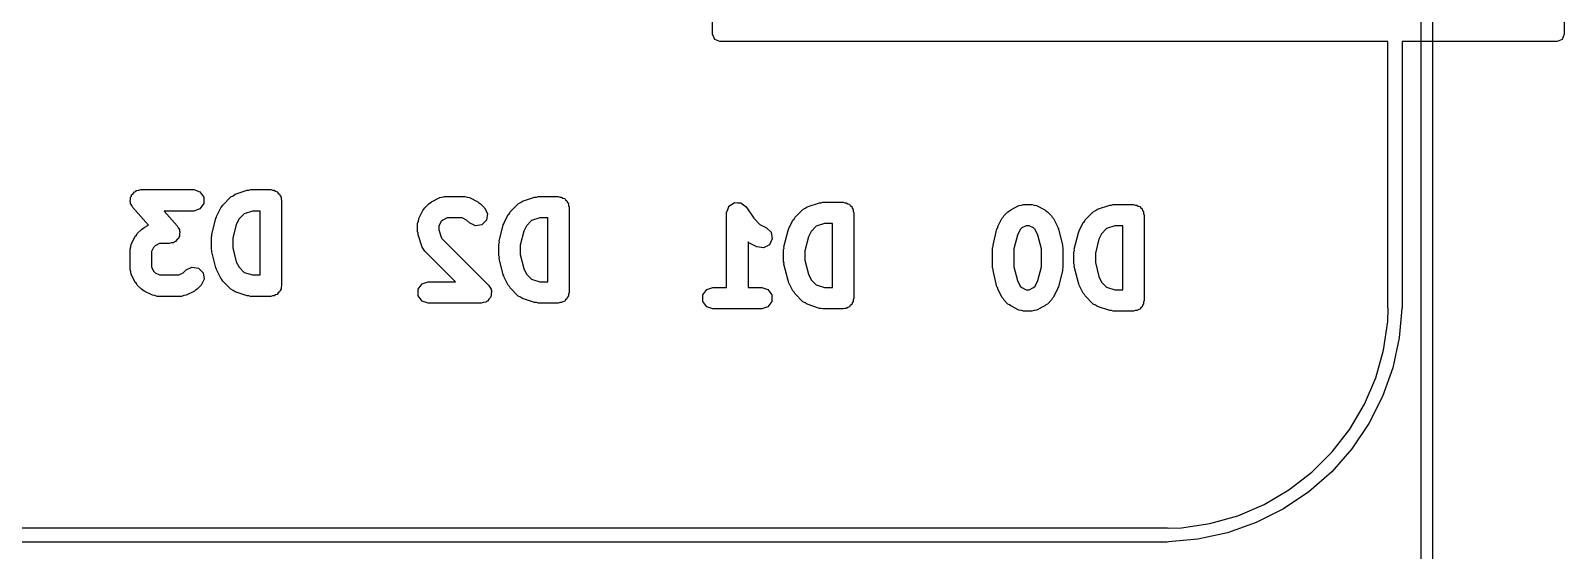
# Model space of a CAD drawing. Extents: x 111.8 to 137.6, y -130 to -95.3.
# Drawn here: x 124.13 to 137.59, y -118.32 to -113.76 of the extents above; entities that cross this region are included whole.
import ezdxf

# ---------------------------------------------------------------- set-up
doc = ezdxf.new("R2010")
doc.units = 0
doc.layers.add('BLACK', color=7, linetype='CONTINUOUS')

msp = doc.modelspace()

# ---------------------------------------------------------------- linework, layer by layer
at = {"layer": 'BLACK', "linetype": 'CONTINUOUS'}
for p, q in [((136.336, -129.053), (136.336, -96.3165)), ((136.436, -96.3066), (136.436, -129.063)), ((130.113, -113.788), (130.113, -104.788)), ((137.593, -104.788), (137.593, -113.788)), ((130.132, -113.833), (130.113, -113.788)), ((130.113, -113.788), (130.113, -113.788)), ((137.593, -113.788), (137.575, -113.833)), ((130.177, -113.851), (130.132, -113.833)), ((136.042, -113.851), (130.177, -113.851)), ((136.042, -116.188), (136.042, -113.851)), ((137.53, -113.851), (136.169, -113.851)), ((136.169, -113.851), (136.169, -116.188)), ((137.575, -113.833), (137.53, -113.851)), ((124.999, -115.256), (125.003, -115.237)), ((125.003, -115.266), (124.999, -115.256)), ((125.003, -115.218), (125.01, -115.21)), ((125.003, -115.237), (125.003, -115.218)), ((125.003, -115.276), (125.003, -115.266)), ((125.015, -115.292), (125.003, -115.276)), ((125.01, -115.21), (125.012, -115.199)), ((125.012, -115.199), (125.026, -115.187)), ((125.026, -115.187), (125.038, -115.171)), ((125.038, -115.171), (125.048, -115.168)), ((125.048, -115.168), (125.056, -115.161)), ((125.056, -115.161), (125.075, -115.159)), ((125.075, -115.159), (125.093, -115.153)), ((125.093, -115.153), (125.557, -115.153)), ((125.557, -115.153), (125.612, -115.171)), ((125.612, -115.171), (125.646, -115.218)), ((125.646, -115.276), (125.612, -115.323)), ((125.646, -115.218), (125.646, -115.276)), ((125.812, -115.288), (125.883, -115.217)), ((125.883, -115.217), (125.903, -115.207)), ((125.903, -115.207), (125.92, -115.194)), ((125.92, -115.194), (126.027, -115.158)), ((126.027, -115.158), (126.042, -115.158)), ((126.042, -115.158), (126.057, -115.153)), ((126.057, -115.153), (126.235, -115.153)), ((126.235, -115.153), (126.25, -115.158)), ((126.25, -115.158), (126.264, -115.158)), ((126.264, -115.158), (126.276, -115.167)), ((126.276, -115.167), (126.291, -115.171)), ((126.291, -115.171), (126.299, -115.183)), ((126.299, -115.183), (126.311, -115.192)), ((126.311, -115.192), (126.316, -115.206)), ((126.316, -115.206), (126.325, -115.218)), ((126.325, -115.218), (126.325, -115.233)), ((126.325, -115.233), (126.329, -115.247)), ((126.329, -115.247), (126.329, -115.997)), ((127.586, -115.312), (127.622, -115.277)), ((127.622, -115.277), (127.635, -115.27)), ((127.635, -115.27), (127.646, -115.259)), ((127.646, -115.259), (127.718, -115.223)), ((127.718, -115.223), (127.739, -115.22)), ((127.739, -115.22), (127.759, -115.213)), ((127.759, -115.213), (127.938, -115.213)), ((127.938, -115.213), (127.959, -115.22)), ((127.959, -115.22), (127.98, -115.223)), ((127.98, -115.223), (128.051, -115.259)), ((128.051, -115.259), (128.062, -115.27)), ((128.062, -115.27), (128.076, -115.277)), ((128.076, -115.277), (128.111, -115.312)), ((128.336, -115.348), (128.407, -115.277)), ((128.407, -115.277), (128.427, -115.267)), ((128.427, -115.267), (128.444, -115.254)), ((128.444, -115.254), (128.551, -115.218)), ((128.551, -115.218), (128.566, -115.218)), ((128.566, -115.218), (128.581, -115.213)), ((128.581, -115.213), (128.759, -115.213)), ((128.759, -115.213), (128.774, -115.218)), ((128.774, -115.218), (128.788, -115.218)), ((128.788, -115.218), (128.8, -115.227)), ((128.8, -115.227), (128.815, -115.231)), ((128.815, -115.231), (128.823, -115.243)), ((128.823, -115.243), (128.835, -115.252)), ((128.835, -115.252), (128.84, -115.266)), ((128.84, -115.266), (128.849, -115.278)), ((128.849, -115.278), (128.849, -115.293)), ((130.28, -115.284), (130.302, -115.268)), ((130.302, -115.268), (130.304, -115.268)), ((130.304, -115.268), (130.306, -115.267)), ((130.306, -115.267), (130.333, -115.268)), ((130.333, -115.268), (130.36, -115.268)), ((130.36, -115.268), (130.361, -115.269)), ((130.361, -115.269), (130.363, -115.269)), ((130.363, -115.269), (130.385, -115.286)), ((130.944, -115.304), (131.051, -115.268)), ((131.051, -115.268), (131.066, -115.268)), ((131.066, -115.268), (131.081, -115.263)), ((131.081, -115.263), (131.259, -115.263)), ((131.259, -115.263), (131.274, -115.268)), ((131.274, -115.268), (131.288, -115.268)), ((131.288, -115.268), (131.3, -115.277)), ((131.3, -115.277), (131.315, -115.281)), ((131.315, -115.281), (131.323, -115.293)), ((125.022, -115.309), (125.015, -115.292)), ((125.16, -115.466), (125.022, -115.309)), ((125.557, -115.341), (125.299, -115.341)), ((125.299, -115.341), (125.413, -115.471)), ((125.612, -115.323), (125.557, -115.341)), ((125.716, -115.546), (125.752, -115.403)), ((125.752, -115.403), (125.757, -115.394)), ((125.757, -115.394), (125.759, -115.384)), ((125.759, -115.384), (125.794, -115.312)), ((125.794, -115.312), (125.805, -115.302)), ((125.805, -115.302), (125.812, -115.288)), ((125.955, -115.41), (125.931, -115.459)), ((126, -115.365), (125.955, -115.41)), ((126.072, -115.341), (126, -115.365)), ((126.142, -115.341), (126.072, -115.341)), ((126.142, -115.903), (126.142, -115.341)), ((127.53, -115.43), (127.533, -115.408)), ((127.533, -115.408), (127.568, -115.337)), ((127.568, -115.337), (127.579, -115.326)), ((127.579, -115.326), (127.586, -115.312)), ((127.782, -115.401), (127.744, -115.42)), ((127.916, -115.401), (127.782, -115.401)), ((127.954, -115.42), (127.916, -115.401)), ((128.111, -115.312), (128.138, -115.364)), ((128.138, -115.364), (128.129, -115.421)), ((128.283, -115.444), (128.318, -115.372)), ((128.318, -115.372), (128.329, -115.362)), ((128.329, -115.362), (128.336, -115.348)), ((128.596, -115.401), (128.524, -115.425)), ((128.666, -115.401), (128.596, -115.401)), ((128.666, -115.963), (128.666, -115.401)), ((128.849, -115.293), (128.853, -115.307)), ((128.853, -115.307), (128.853, -116.057)), ((130.237, -115.353), (130.247, -115.328)), ((130.238, -115.355), (130.237, -115.353)), ((130.237, -115.357), (130.238, -115.355)), ((130.237, -116.013), (130.237, -115.357)), ((130.247, -115.328), (130.255, -115.302)), ((130.255, -115.302), (130.257, -115.301)), ((130.257, -115.299), (130.28, -115.284)), ((130.257, -115.301), (130.257, -115.299)), ((130.385, -115.286), (130.407, -115.302)), ((130.407, -115.302), (130.407, -115.304)), ((130.407, -115.304), (130.409, -115.305)), ((130.409, -115.305), (130.475, -115.405)), ((130.475, -115.405), (130.529, -115.459)), ((130.818, -115.422), (130.829, -115.412)), ((130.829, -115.412), (130.836, -115.398)), ((130.836, -115.398), (130.907, -115.327)), ((130.907, -115.327), (130.927, -115.317)), ((130.927, -115.317), (130.944, -115.304)), ((131.323, -115.293), (131.335, -115.302)), ((131.335, -115.302), (131.34, -115.316)), ((131.34, -115.316), (131.349, -115.328)), ((131.349, -115.328), (131.349, -115.343)), ((131.349, -115.343), (131.353, -115.357)), ((131.353, -115.357), (131.353, -116.107)), ((132.618, -115.478), (132.654, -115.407)), ((132.654, -115.407), (132.665, -115.396)), ((132.665, -115.396), (132.672, -115.382)), ((132.672, -115.382), (132.707, -115.347)), ((132.707, -115.347), (132.721, -115.34)), ((132.721, -115.34), (132.732, -115.329)), ((132.732, -115.329), (132.803, -115.293)), ((132.803, -115.293), (132.825, -115.29)), ((132.825, -115.29), (132.845, -115.283)), ((132.845, -115.283), (132.917, -115.283)), ((132.917, -115.283), (132.937, -115.29)), ((132.937, -115.29), (132.959, -115.293)), ((132.959, -115.293), (133.03, -115.329)), ((133.03, -115.329), (133.041, -115.34)), ((133.041, -115.34), (133.054, -115.347)), ((133.054, -115.347), (133.09, -115.382)), ((133.09, -115.382), (133.097, -115.396)), ((133.097, -115.396), (133.108, -115.407)), ((133.108, -115.407), (133.143, -115.478)), ((133.386, -115.418), (133.457, -115.347)), ((133.457, -115.347), (133.477, -115.337)), ((133.477, -115.337), (133.494, -115.324)), ((133.494, -115.324), (133.601, -115.288)), ((133.601, -115.288), (133.616, -115.288)), ((133.616, -115.288), (133.631, -115.283)), ((133.631, -115.283), (133.809, -115.283)), ((133.809, -115.283), (133.824, -115.288)), ((133.824, -115.288), (133.838, -115.288)), ((133.838, -115.288), (133.85, -115.297)), ((133.85, -115.297), (133.865, -115.301)), ((133.865, -115.301), (133.873, -115.313)), ((133.873, -115.313), (133.885, -115.322)), ((133.885, -115.322), (133.89, -115.336)), ((133.89, -115.336), (133.899, -115.348)), ((133.899, -115.348), (133.899, -115.363)), ((133.899, -115.363), (133.903, -115.377)), ((133.903, -115.377), (133.903, -116.127)), ((125.055, -115.552), (125.062, -115.538)), ((125.062, -115.538), (125.098, -115.502)), ((125.098, -115.502), (125.111, -115.495)), ((125.111, -115.495), (125.122, -115.485)), ((125.122, -115.485), (125.16, -115.466)), ((125.413, -115.471), (125.421, -115.489)), ((125.421, -115.489), (125.432, -115.504)), ((125.432, -115.504), (125.432, -115.515)), ((125.432, -115.515), (125.436, -115.524)), ((125.436, -115.524), (125.432, -115.543)), ((125.432, -115.543), (125.432, -115.562)), ((125.717, -115.558), (125.716, -115.546)), ((125.931, -115.459), (125.901, -115.58)), ((127.523, -115.45), (127.53, -115.43)), ((127.523, -115.521), (127.523, -115.45)), ((127.528, -115.536), (127.523, -115.521)), ((127.528, -115.551), (127.528, -115.536)), ((127.563, -115.658), (127.528, -115.551)), ((127.729, -115.434), (127.71, -115.472)), ((127.71, -115.472), (127.71, -115.506)), ((127.71, -115.506), (127.734, -115.578)), ((127.744, -115.42), (127.729, -115.434)), ((127.979, -115.445), (127.954, -115.42)), ((128.031, -115.471), (127.979, -115.445)), ((128.088, -115.462), (128.031, -115.471)), ((128.129, -115.421), (128.088, -115.462)), ((128.24, -115.606), (128.276, -115.463)), ((128.276, -115.463), (128.281, -115.454)), ((128.281, -115.454), (128.283, -115.444)), ((128.455, -115.519), (128.425, -115.64)), ((128.479, -115.47), (128.455, -115.519)), ((128.524, -115.425), (128.479, -115.47)), ((130.529, -115.459), (130.587, -115.488)), ((130.587, -115.488), (130.628, -115.528)), ((130.628, -115.528), (130.638, -115.585)), ((130.74, -115.656), (130.776, -115.513)), ((130.776, -115.513), (130.781, -115.504)), ((130.781, -115.504), (130.783, -115.494)), ((130.783, -115.494), (130.818, -115.422)), ((130.979, -115.52), (130.955, -115.569)), ((131.024, -115.475), (130.979, -115.52)), ((131.096, -115.451), (131.024, -115.475)), ((131.166, -115.451), (131.096, -115.451)), ((131.166, -116.013), (131.166, -115.451)), ((132.576, -115.64), (132.611, -115.497)), ((132.611, -115.497), (132.617, -115.488)), ((132.617, -115.488), (132.618, -115.478)), ((132.815, -115.504), (132.791, -115.553)), ((132.829, -115.49), (132.815, -115.504)), ((132.867, -115.471), (132.829, -115.49)), ((132.894, -115.471), (132.867, -115.471)), ((132.933, -115.49), (132.894, -115.471)), ((132.947, -115.504), (132.933, -115.49)), ((132.971, -115.553), (132.947, -115.504)), ((133.143, -115.478), (133.145, -115.488)), ((133.145, -115.488), (133.15, -115.497)), ((133.15, -115.497), (133.186, -115.64)), ((133.29, -115.676), (133.326, -115.533)), ((133.326, -115.533), (133.331, -115.524)), ((133.331, -115.524), (133.333, -115.514)), ((133.333, -115.514), (133.368, -115.442)), ((133.368, -115.442), (133.379, -115.432)), ((133.379, -115.432), (133.386, -115.418)), ((133.529, -115.54), (133.505, -115.589)), ((133.574, -115.495), (133.529, -115.54)), ((133.646, -115.471), (133.574, -115.495)), ((133.716, -115.471), (133.646, -115.471)), ((133.716, -116.033), (133.716, -115.471)), ((124.999, -115.676), (125.006, -115.655)), ((124.999, -115.854), (124.999, -115.676)), ((125.006, -115.655), (125.009, -115.634)), ((125.009, -115.634), (125.044, -115.562)), ((125.044, -115.562), (125.055, -115.552)), ((125.205, -115.66), (125.186, -115.698)), ((125.22, -115.646), (125.205, -115.66)), ((125.258, -115.627), (125.22, -115.646)), ((125.343, -115.627), (125.258, -115.627)), ((125.361, -115.621), (125.343, -115.627)), ((125.38, -115.619), (125.361, -115.621)), ((125.388, -115.612), (125.38, -115.619)), ((125.398, -115.609), (125.388, -115.612)), ((125.409, -115.593), (125.398, -115.609)), ((125.423, -115.581), (125.409, -115.593)), ((125.426, -115.571), (125.423, -115.581)), ((125.432, -115.562), (125.426, -115.571)), ((125.713, -115.569), (125.717, -115.558)), ((125.713, -115.676), (125.713, -115.569)), ((125.717, -115.687), (125.713, -115.676)), ((125.901, -115.58), (125.901, -115.664)), ((125.901, -115.664), (125.931, -115.786)), ((127.576, -115.676), (127.563, -115.658)), ((127.586, -115.695), (127.576, -115.676)), ((127.734, -115.578), (128.147, -115.991)), ((128.237, -115.629), (128.241, -115.618)), ((128.237, -115.736), (128.237, -115.629)), ((128.241, -115.618), (128.24, -115.606)), ((128.425, -115.64), (128.425, -115.724)), ((130.432, -115.62), (130.425, -115.613)), ((130.425, -115.613), (130.425, -116.013)), ((130.503, -115.655), (130.432, -115.62)), ((130.561, -115.664), (130.503, -115.655)), ((130.612, -115.637), (130.561, -115.664)), ((130.638, -115.585), (130.612, -115.637)), ((130.737, -115.679), (130.741, -115.668)), ((130.737, -115.786), (130.737, -115.679)), ((130.741, -115.668), (130.74, -115.656)), ((130.955, -115.569), (130.925, -115.69)), ((132.573, -115.663), (132.576, -115.652)), ((132.573, -115.841), (132.573, -115.663)), ((132.576, -115.652), (132.576, -115.64)), ((132.791, -115.553), (132.76, -115.674)), ((132.76, -115.674), (132.76, -115.83)), ((133.001, -115.674), (132.971, -115.553)), ((133.001, -115.83), (133.001, -115.674)), ((133.186, -115.64), (133.185, -115.652)), ((133.185, -115.652), (133.189, -115.663)), ((133.189, -115.663), (133.189, -115.841)), ((133.291, -115.688), (133.29, -115.676)), ((133.505, -115.589), (133.475, -115.71)), ((125.186, -115.698), (125.186, -115.832)), ((125.716, -115.699), (125.717, -115.687)), ((125.752, -115.841), (125.716, -115.699)), ((125.931, -115.786), (125.955, -115.835)), ((127.855, -115.963), (127.586, -115.695)), ((128.241, -115.747), (128.237, -115.736)), ((128.24, -115.759), (128.241, -115.747)), ((128.276, -115.901), (128.24, -115.759)), ((128.425, -115.724), (128.455, -115.846)), ((130.741, -115.797), (130.737, -115.786)), ((130.74, -115.809), (130.741, -115.797)), ((130.776, -115.951), (130.74, -115.809)), ((130.925, -115.69), (130.925, -115.774)), ((130.925, -115.774), (130.955, -115.896)), ((133.287, -115.699), (133.291, -115.688)), ((133.287, -115.806), (133.287, -115.699)), ((133.291, -115.817), (133.287, -115.806)), ((133.29, -115.829), (133.291, -115.817)), ((133.475, -115.71), (133.475, -115.794)), ((133.475, -115.794), (133.505, -115.916)), ((125.006, -115.875), (124.999, -115.854)), ((125.009, -115.896), (125.006, -115.875)), ((125.044, -115.968), (125.009, -115.896)), ((125.186, -115.832), (125.205, -115.87)), ((125.205, -115.87), (125.22, -115.884)), ((125.22, -115.884), (125.258, -115.903)), ((125.258, -115.903), (125.428, -115.903)), ((125.428, -115.903), (125.466, -115.884)), ((125.466, -115.884), (125.491, -115.859)), ((125.491, -115.859), (125.542, -115.833)), ((125.542, -115.833), (125.599, -115.842)), ((125.599, -115.842), (125.64, -115.883)), ((125.65, -115.94), (125.623, -115.992)), ((125.64, -115.883), (125.65, -115.94)), ((125.757, -115.85), (125.752, -115.841)), ((125.759, -115.861), (125.757, -115.85)), ((125.794, -115.932), (125.759, -115.861)), ((125.805, -115.943), (125.794, -115.932)), ((125.812, -115.956), (125.805, -115.943)), ((125.955, -115.835), (126, -115.88)), ((126, -115.88), (126.072, -115.903)), ((126.072, -115.903), (126.142, -115.903)), ((128.281, -115.91), (128.276, -115.901)), ((128.283, -115.921), (128.281, -115.91)), ((128.318, -115.992), (128.283, -115.921)), ((128.455, -115.846), (128.479, -115.895)), ((128.479, -115.895), (128.524, -115.94)), ((128.524, -115.94), (128.596, -115.963)), ((130.781, -115.96), (130.776, -115.951)), ((130.955, -115.896), (130.979, -115.945)), ((130.979, -115.945), (131.024, -115.99)), ((132.576, -115.853), (132.573, -115.841)), ((132.576, -115.864), (132.576, -115.853)), ((132.611, -116.007), (132.576, -115.864)), ((132.76, -115.83), (132.791, -115.952)), ((132.791, -115.952), (132.815, -116)), ((132.947, -116), (132.971, -115.952)), ((132.971, -115.952), (133.001, -115.83)), ((133.186, -115.864), (133.15, -116.007)), ((133.189, -115.841), (133.185, -115.853)), ((133.185, -115.853), (133.186, -115.864)), ((133.326, -115.971), (133.29, -115.829)), ((133.505, -115.916), (133.529, -115.965)), ((125.055, -115.979), (125.044, -115.968)), ((125.062, -115.992), (125.055, -115.979)), ((125.098, -116.028), (125.062, -115.992)), ((125.111, -116.035), (125.098, -116.028)), ((125.122, -116.045), (125.111, -116.035)), ((125.194, -116.081), (125.122, -116.045)), ((125.215, -116.084), (125.194, -116.081)), ((125.235, -116.091), (125.215, -116.084)), ((125.47, -116.084), (125.45, -116.091)), ((125.492, -116.081), (125.47, -116.084)), ((125.563, -116.045), (125.492, -116.081)), ((125.574, -116.035), (125.563, -116.045)), ((125.587, -116.028), (125.574, -116.035)), ((125.623, -115.992), (125.587, -116.028)), ((125.883, -116.028), (125.812, -115.956)), ((125.903, -116.038), (125.883, -116.028)), ((125.92, -116.05), (125.903, -116.038)), ((126.027, -116.086), (125.92, -116.05)), ((126.042, -116.086), (126.027, -116.086)), ((126.057, -116.091), (126.042, -116.086)), ((126.25, -116.086), (126.235, -116.091)), ((126.264, -116.086), (126.25, -116.086)), ((126.276, -116.078), (126.264, -116.086)), ((126.291, -116.073), (126.276, -116.078)), ((126.299, -116.061), (126.291, -116.073)), ((126.311, -116.052), (126.299, -116.061)), ((126.316, -116.038), (126.311, -116.052)), ((126.325, -116.026), (126.316, -116.038)), ((126.329, -115.997), (126.325, -116.011)), ((126.325, -116.011), (126.325, -116.026)), ((127.527, -116.028), (127.562, -115.981)), ((127.527, -116.086), (127.527, -116.028)), ((127.562, -116.133), (127.527, -116.086)), ((127.562, -115.981), (127.617, -115.963)), ((127.617, -115.963), (127.855, -115.963)), ((128.147, -115.991), (128.157, -116.01)), ((128.157, -116.01), (128.17, -116.028)), ((128.17, -116.086), (128.166, -116.092)), ((128.17, -116.028), (128.17, -116.036)), ((128.17, -116.036), (128.174, -116.043)), ((128.174, -116.043), (128.17, -116.064)), ((128.17, -116.064), (128.17, -116.086)), ((128.329, -116.003), (128.318, -115.992)), ((128.336, -116.016), (128.329, -116.003)), ((128.407, -116.088), (128.336, -116.016)), ((128.427, -116.098), (128.407, -116.088)), ((128.596, -115.963), (128.666, -115.963)), ((128.849, -116.086), (128.84, -116.098)), ((128.853, -116.057), (128.849, -116.071)), ((128.849, -116.071), (128.849, -116.086)), ((130.027, -116.078), (130.062, -116.031)), ((130.027, -116.136), (130.027, -116.078)), ((130.062, -116.031), (130.117, -116.013)), ((130.117, -116.013), (130.237, -116.013)), ((130.425, -116.013), (130.545, -116.013)), ((130.545, -116.013), (130.6, -116.031)), ((130.6, -116.031), (130.634, -116.078)), ((130.634, -116.078), (130.634, -116.136)), ((130.783, -115.971), (130.781, -115.96)), ((130.818, -116.042), (130.783, -115.971)), ((130.829, -116.053), (130.818, -116.042)), ((130.836, -116.066), (130.829, -116.053)), ((130.907, -116.138), (130.836, -116.066)), ((131.024, -115.99), (131.096, -116.013)), ((131.096, -116.013), (131.166, -116.013)), ((132.617, -116.016), (132.611, -116.007)), ((132.618, -116.026), (132.617, -116.016)), ((132.654, -116.098), (132.618, -116.026)), ((132.815, -116), (132.829, -116.014)), ((132.829, -116.014), (132.867, -116.033)), ((132.867, -116.033), (132.894, -116.033)), ((132.894, -116.033), (132.933, -116.014)), ((132.933, -116.014), (132.947, -116)), ((133.143, -116.026), (133.108, -116.098)), ((133.145, -116.016), (133.143, -116.026)), ((133.15, -116.007), (133.145, -116.016)), ((133.331, -115.98), (133.326, -115.971)), ((133.333, -115.991), (133.331, -115.98)), ((133.368, -116.062), (133.333, -115.991)), ((133.379, -116.073), (133.368, -116.062)), ((133.386, -116.086), (133.379, -116.073)), ((133.457, -116.158), (133.386, -116.086)), ((133.529, -115.965), (133.574, -116.01)), ((133.574, -116.01), (133.646, -116.033)), ((133.646, -116.033), (133.716, -116.033)), ((125.45, -116.091), (125.235, -116.091)), ((126.235, -116.091), (126.057, -116.091)), ((127.617, -116.151), (127.562, -116.133)), ((128.081, -116.151), (127.617, -116.151)), ((128.102, -116.144), (128.081, -116.151)), ((128.123, -116.141), (128.102, -116.144)), ((128.129, -116.135), (128.123, -116.141)), ((128.136, -116.133), (128.129, -116.135)), ((128.149, -116.115), (128.136, -116.133)), ((128.164, -116.1), (128.149, -116.115)), ((128.166, -116.092), (128.164, -116.1)), ((128.444, -116.11), (128.427, -116.098)), ((128.551, -116.146), (128.444, -116.11)), ((128.566, -116.146), (128.551, -116.146)), ((128.581, -116.151), (128.566, -116.146)), ((128.759, -116.151), (128.581, -116.151)), ((128.774, -116.146), (128.759, -116.151)), ((128.788, -116.146), (128.774, -116.146)), ((128.8, -116.138), (128.788, -116.146)), ((128.815, -116.133), (128.8, -116.138)), ((128.823, -116.121), (128.815, -116.133)), ((128.835, -116.112), (128.823, -116.121)), ((128.84, -116.098), (128.835, -116.112)), ((130.062, -116.183), (130.027, -116.136)), ((130.117, -116.201), (130.062, -116.183)), ((130.545, -116.201), (130.117, -116.201)), ((130.6, -116.183), (130.545, -116.201)), ((130.634, -116.136), (130.6, -116.183)), ((130.927, -116.148), (130.907, -116.138)), ((130.944, -116.16), (130.927, -116.148)), ((131.051, -116.196), (130.944, -116.16)), ((131.066, -116.196), (131.051, -116.196)), ((131.081, -116.201), (131.066, -116.196)), ((131.259, -116.201), (131.081, -116.201)), ((131.274, -116.196), (131.259, -116.201)), ((131.288, -116.196), (131.274, -116.196)), ((131.3, -116.188), (131.288, -116.196)), ((131.315, -116.183), (131.3, -116.188)), ((131.323, -116.171), (131.315, -116.183)), ((131.335, -116.162), (131.323, -116.171)), ((131.34, -116.148), (131.335, -116.162)), ((131.349, -116.136), (131.34, -116.148)), ((131.353, -116.107), (131.349, -116.121)), ((131.349, -116.121), (131.349, -116.136)), ((132.665, -116.109), (132.654, -116.098)), ((132.672, -116.122), (132.665, -116.109)), ((132.707, -116.158), (132.672, -116.122)), ((132.721, -116.165), (132.707, -116.158)), ((132.732, -116.175), (132.721, -116.165)), ((132.803, -116.211), (132.732, -116.175)), ((132.825, -116.214), (132.803, -116.211)), ((132.845, -116.221), (132.825, -116.214)), ((132.917, -116.221), (132.845, -116.221)), ((132.937, -116.214), (132.917, -116.221)), ((132.959, -116.211), (132.937, -116.214)), ((133.03, -116.175), (132.959, -116.211)), ((133.041, -116.165), (133.03, -116.175)), ((133.054, -116.158), (133.041, -116.165)), ((133.09, -116.122), (133.054, -116.158)), ((133.097, -116.109), (133.09, -116.122)), ((133.108, -116.098), (133.097, -116.109)), ((133.477, -116.168), (133.457, -116.158)), ((133.494, -116.18), (133.477, -116.168)), ((133.601, -116.216), (133.494, -116.18)), ((133.616, -116.216), (133.601, -116.216)), ((133.631, -116.221), (133.616, -116.216)), ((133.809, -116.221), (133.631, -116.221)), ((133.824, -116.216), (133.809, -116.221)), ((133.838, -116.216), (133.824, -116.216)), ((133.85, -116.208), (133.838, -116.216)), ((133.865, -116.203), (133.85, -116.208)), ((133.873, -116.191), (133.865, -116.203)), ((133.885, -116.182), (133.873, -116.191)), ((133.89, -116.168), (133.885, -116.182)), ((133.899, -116.156), (133.89, -116.168)), ((133.903, -116.127), (133.899, -116.141)), ((133.899, -116.141), (133.899, -116.156)), ((136.046, -116.198), (136.042, -116.188)), ((136.043, -116.313), (136.046, -116.198)), ((136.165, -116.196), (136.143, -116.456)), ((136.169, -116.188), (136.165, -116.196)), ((136.006, -116.563), (136.043, -116.313)), ((136.143, -116.456), (136.087, -116.718)), ((135.937, -116.807), (136.006, -116.563)), ((136.087, -116.718), (135.997, -116.97)), ((135.837, -117.039), (135.937, -116.807)), ((135.997, -116.97), (135.877, -117.209)), ((135.709, -117.257), (135.837, -117.039)), ((135.554, -117.458), (135.709, -117.257)), ((135.877, -117.209), (135.727, -117.431)), ((135.727, -117.431), (135.55, -117.632)), ((135.376, -117.636), (135.554, -117.458)), ((135.175, -117.791), (135.376, -117.636)), ((135.55, -117.632), (135.349, -117.809)), ((134.957, -117.919), (135.175, -117.791)), ((135.349, -117.809), (135.127, -117.959)), ((134.725, -118.019), (134.957, -117.919)), ((135.127, -117.959), (134.888, -118.079)), ((134.231, -118.125), (134.481, -118.088)), ((134.481, -118.088), (134.725, -118.019)), ((134.888, -118.079), (134.636, -118.169)), ((117.106, -118.124), (134.106, -118.124)), ((134.106, -118.124), (134.114, -118.128)), ((134.114, -118.128), (134.231, -118.125)), ((134.374, -118.225), (134.116, -118.247)), ((134.636, -118.169), (134.374, -118.225)), ((134.106, -118.251), (117.106, -118.251)), ((134.116, -118.247), (134.106, -118.251))]:
    msp.add_line(p, q, dxfattribs=at)

doc.saveas('drawing.dxf')
